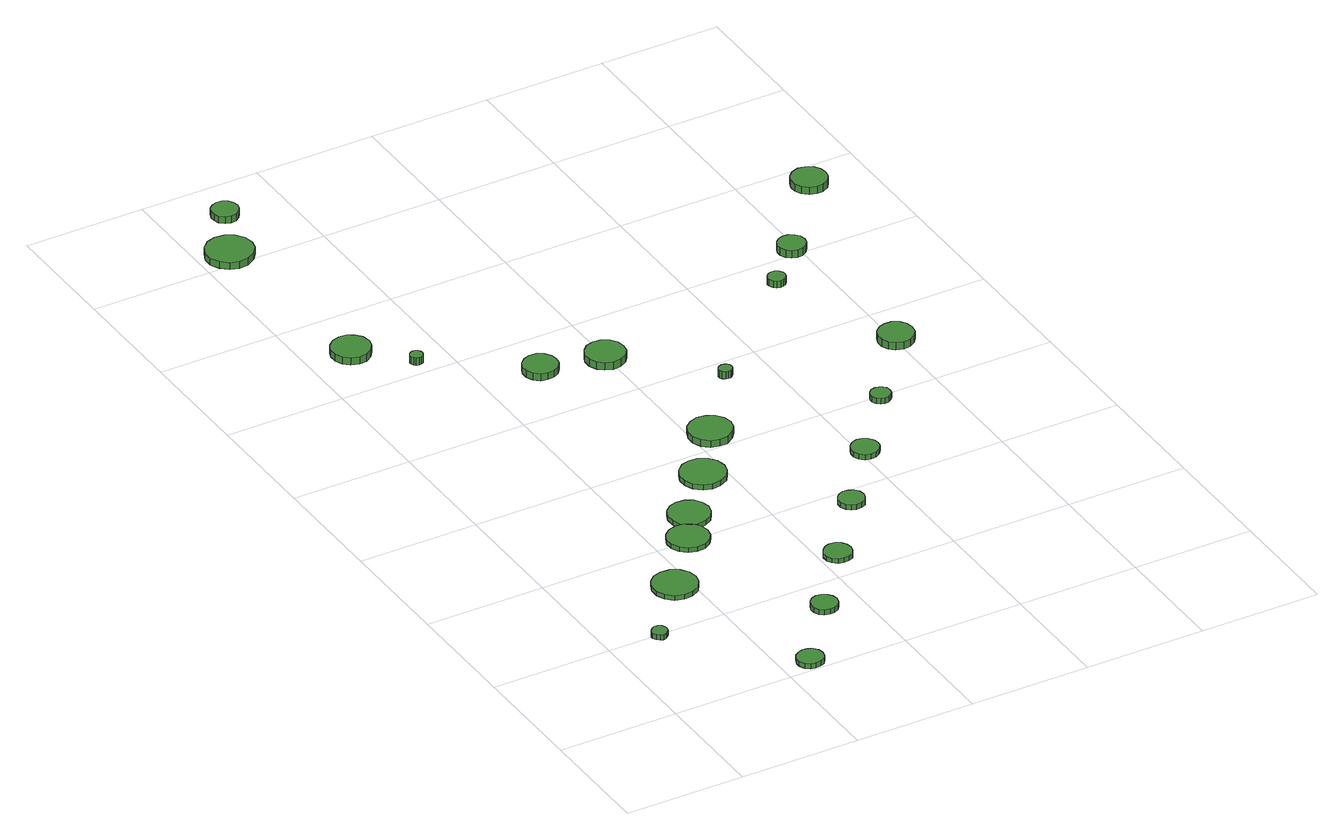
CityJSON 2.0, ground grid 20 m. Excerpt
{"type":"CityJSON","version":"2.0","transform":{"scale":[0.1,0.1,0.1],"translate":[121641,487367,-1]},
"CityObjects":{
"tree1":{"type":"SolitaryVegetationObject","attributes":{"function":"something"},"geometry":[{"type":"MultiSurface","lod":"1","boundaries":[[[0,1,2,3,4,5,6,7,8,9,10,11,12,13,14]],[[15,16,17,18,19,20,21,22,23,24,25,26,27,28,29]],[[0,29,28,1]],[[1,28,27,2]],[[2,27,26,3]],[[3,26,25,4]],[[4,25,24,5]],[[5,24,23,6]],[[6,23,22,7]],[[7,22,21,8]],[[8,21,20,9]],[[9,20,19,10]],[[10,19,18,11]],[[11,18,17,12]],[[12,17,16,13]],[[13,16,15,14]],[[14,15,29,0]]]}]},
"tree2":{"type":"SolitaryVegetationObject","attributes":{"function":"something"},"geometry":[{"type":"MultiSurface","lod":"1","boundaries":[[[30,31,32,33,34,35,36,37,38,39,40,41,42,43,44]],[[45,46,47,48,49,50,51,52,53,54,55,56,57,58,59]],[[30,59,58,31]],[[31,58,57,32]],[[32,57,56,33]],[[33,56,55,34]],[[34,55,54,35]],[[35,54,53,36]],[[36,53,52,37]],[[37,52,51,38]],[[38,51,50,39]],[[39,50,49,40]],[[40,49,48,41]],[[41,48,47,42]],[[42,47,46,43]],[[43,46,45,44]],[[44,45,59,30]]]}]},
"tree3":{"type":"SolitaryVegetationObject","attributes":{"function":"something"},"geometry":[{"type":"MultiSurface","lod":"1","boundaries":[[[60,61,62,63,64,65,66,67,68,69,70,71,72,73,74]],[[75,76,77,78,79,80,81,82,83,84,85,86,87,88,89]],[[60,89,88,61]],[[61,88,87,62]],[[62,87,86,63]],[[63,86,85,64]],[[64,85,84,65]],[[65,84,83,66]],[[66,83,82,67]],[[67,82,81,68]],[[68,81,80,69]],[[69,80,79,70]],[[70,79,78,71]],[[71,78,77,72]],[[72,77,76,73]],[[73,76,75,74]],[[74,75,89,60]]]}]},
"tree4":{"type":"SolitaryVegetationObject","attributes":{"function":"something"},"geometry":[{"type":"MultiSurface","lod":"1","boundaries":[[[90,91,92,93,94,95,96,97,98,99,100,101,102,103,104]],[[105,106,107,108,109,110,111,112,113,114,115,116,117,118,119]],[[90,119,118,91]],[[91,118,117,92]],[[92,117,116,93]],[[93,116,115,94]],[[94,115,114,95]],[[95,114,113,96]],[[96,113,112,97]],[[97,112,111,98]],[[98,111,110,99]],[[99,110,109,100]],[[100,109,108,101]],[[101,108,107,102]],[[102,107,106,103]],[[103,106,105,104]],[[104,105,119,90]]]}]},
"tree5":{"type":"SolitaryVegetationObject","attributes":{"function":"something"},"geometry":[{"type":"MultiSurface","lod":"1","boundaries":[[[120,121,122,123,124,125,126,127,128,129,130,131,132,133,134]],[[135,136,137,138,139,140,141,142,143,144,145,146,147,148,149]],[[120,149,148,121]],[[121,148,147,122]],[[122,147,146,123]],[[123,146,145,124]],[[124,145,144,125]],[[125,144,143,126]],[[126,143,142,127]],[[127,142,141,128]],[[128,141,140,129]],[[129,140,139,130]],[[130,139,138,131]],[[131,138,137,132]],[[132,137,136,133]],[[133,136,135,134]],[[134,135,149,120]]]}]},
"tree6":{"type":"SolitaryVegetationObject","attributes":{"function":"something"},"geometry":[{"type":"MultiSurface","lod":"1","boundaries":[[[150,151,152,153,154,155,156,157,158,159,160,161,162,163,164]],[[165,166,167,168,169,170,171,172,173,174,175,176,177,178,179]],[[150,179,178,151]],[[151,178,177,152]],[[152,177,176,153]],[[153,176,175,154]],[[154,175,174,155]],[[155,174,173,156]],[[156,173,172,157]],[[157,172,171,158]],[[158,171,170,159]],[[159,170,169,160]],[[160,169,168,161]],[[161,168,167,162]],[[162,167,166,163]],[[163,166,165,164]],[[164,165,179,150]]]}]},
"tree7":{"type":"SolitaryVegetationObject","attributes":{"function":"something"},"geometry":[{"type":"MultiSurface","lod":"1","boundaries":[[[180,181,182,183,184,185,186,187,188,189,190,191,192,193,194]],[[195,196,197,198,199,200,201,202,203,204,205,206,207,208,209]],[[180,209,208,181]],[[181,208,207,182]],[[182,207,206,183]],[[183,206,205,184]],[[184,205,204,185]],[[185,204,203,186]],[[186,203,202,187]],[[187,202,201,188]],[[188,201,200,189]],[[189,200,199,190]],[[190,199,198,191]],[[191,198,197,192]],[[192,197,196,193]],[[193,196,195,194]],[[194,195,209,180]]]}]},
"tree8":{"type":"SolitaryVegetationObject","attributes":{"function":"something"},"geometry":[{"type":"MultiSurface","lod":"1","boundaries":[[[210,211,212,213,214,215,216,217,218,219,220,221,222,223,224]],[[225,226,227,228,229,230,231,232,233,234,235,236,237,238,239]],[[210,239,238,211]],[[211,238,237,212]],[[212,237,236,213]],[[213,236,235,214]],[[214,235,234,215]],[[215,234,233,216]],[[216,233,232,217]],[[217,232,231,218]],[[218,231,230,219]],[[219,230,229,220]],[[220,229,228,221]],[[221,228,227,222]],[[222,227,226,223]],[[223,226,225,224]],[[224,225,239,210]]]}]},
"tree9":{"type":"SolitaryVegetationObject","attributes":{"function":"something"},"geometry":[{"type":"MultiSurface","lod":"1","boundaries":[[[240,241,242,243,244,245,246,247,248,249,250,251,252,253,254]],[[255,256,257,258,259,260,261,262,263,264,265,266,267,268,269]],[[240,269,268,241]],[[241,268,267,242]],[[242,267,266,243]],[[243,266,265,244]],[[244,265,264,245]],[[245,264,263,246]],[[246,263,262,247]],[[247,262,261,248]],[[248,261,260,249]],[[249,260,259,250]],[[250,259,258,251]],[[251,258,257,252]],[[252,257,256,253]],[[253,256,255,254]],[[254,255,269,240]]]}]},
"tree10":{"type":"SolitaryVegetationObject","attributes":{"function":"something"},"geometry":[{"type":"MultiSurface","lod":"1","boundaries":[[[270,271,272,273,274,275,276,277,278,279,280,281,282,283,284]],[[285,286,287,288,289,290,291,292,293,294,295,296,297,298,299]],[[270,299,298,271]],[[271,298,297,272]],[[272,297,296,273]],[[273,296,295,274]],[[274,295,294,275]],[[275,294,293,276]],[[276,293,292,277]],[[277,292,291,278]],[[278,291,290,279]],[[279,290,289,280]],[[280,289,288,281]],[[281,288,287,282]],[[282,287,286,283]],[[283,286,285,284]],[[284,285,299,270]]]}]},
"tree11":{"type":"SolitaryVegetationObject","attributes":{"function":"something"},"geometry":[{"type":"MultiSurface","lod":"1","boundaries":[[[300,301,302,303,304,305,306,307,308,309,310,311,312,313,314]],[[315,316,317,318,319,320,321,322,323,324,325,326,327,328,329]],[[300,329,328,301]],[[301,328,327,302]],[[302,327,326,303]],[[303,326,325,304]],[[304,325,324,305]],[[305,324,323,306]],[[306,323,322,307]],[[307,322,321,308]],[[308,321,320,309]],[[309,320,319,310]],[[310,319,318,311]],[[311,318,317,312]],[[312,317,316,313]],[[313,316,315,314]],[[314,315,329,300]]]}]},
"tree12":{"type":"SolitaryVegetationObject","attributes":{"function":"something"},"geometry":[{"type":"MultiSurface","lod":"1","boundaries":[[[330,331,332,333,334,335,336,337,338,339,340,341,342,343,344]],[[345,346,347,348,349,350,351,352,353,354,355,356,357,358,359]],[[330,359,358,331]],[[331,358,357,332]],[[332,357,356,333]],[[333,356,355,334]],[[334,355,354,335]],[[335,354,353,336]],[[336,353,352,337]],[[337,352,351,338]],[[338,351,350,339]],[[339,350,349,340]],[[340,349,348,341]],[[341,348,347,342]],[[342,347,346,343]],[[343,346,345,344]],[[344,345,359,330]]]}]},
"tree13":{"type":"SolitaryVegetationObject","attributes":{"function":"something"},"geometry":[{"type":"MultiSurface","lod":"1","boundaries":[[[360,361,362,363,364,365,366,367,368,369,370,371,372,373,374]],[[375,376,377,378,379,380,381,382,383,384,385,386,387,388,389]],[[360,389,388,361]],[[361,388,387,362]],[[362,387,386,363]],[[363,386,385,364]],[[364,385,384,365]],[[365,384,383,366]],[[366,383,382,367]],[[367,382,381,368]],[[368,381,380,369]],[[369,380,379,370]],[[370,379,378,371]],[[371,378,377,372]],[[372,377,376,373]],[[373,376,375,374]],[[374,375,389,360]]]}]},
"tree14":{"type":"SolitaryVegetationObject","attributes":{"function":"something"},"geometry":[{"type":"MultiSurface","lod":"1","boundaries":[[[390,391,392,393,394,395,396,397,398,399,400,401,402,403,404]],[[405,406,407,408,409,410,411,412,413,414,415,416,417,418,419]],[[390,419,418,391]],[[391,418,417,392]],[[392,417,416,393]],[[393,416,415,394]],[[394,415,414,395]],[[395,414,413,396]],[[396,413,412,397]],[[397,412,411,398]],[[398,411,410,399]],[[399,410,409,400]],[[400,409,408,401]],[[401,408,407,402]],[[402,407,406,403]],[[403,406,405,404]],[[404,405,419,390]]]}]},
"tree15":{"type":"SolitaryVegetationObject","attributes":{"function":"something"},"geometry":[{"type":"MultiSurface","lod":"1","boundaries":[[[420,421,422,423,424,425,426,427,428,429,430,431,432,433,434]],[[435,436,437,438,439,440,441,442,443,444,445,446,447,448,449]],[[420,449,448,421]],[[421,448,447,422]],[[422,447,446,423]],[[423,446,445,424]],[[424,445,444,425]],[[425,444,443,426]],[[426,443,442,427]],[[427,442,441,428]],[[428,441,440,429]],[[429,440,439,430]],[[430,439,438,431]],[[431,438,437,432]],[[432,437,436,433]],[[433,436,435,434]],[[434,435,449,420]]]}]},
"tree16":{"type":"SolitaryVegetationObject","attributes":{"function":"something"},"geometry":[{"type":"MultiSurface","lod":"1","boundaries":[[[450,451,452,453,454,455,456,457,458,459,460,461,462,463,464]],[[465,466,467,468,469,470,471,472,473,474,475,476,477,478,479]],[[450,479,478,451]],[[451,478,477,452]],[[452,477,476,453]],[[453,476,475,454]],[[454,475,474,455]],[[455,474,473,456]],[[456,473,472,457]],[[457,472,471,458]],[[458,471,470,459]],[[459,470,469,460]],[[460,469,468,461]],[[461,468,467,462]],[[462,467,466,463]],[[463,466,465,464]],[[464,465,479,450]]]}]},
"tree17":{"type":"SolitaryVegetationObject","attributes":{"function":"something"},"geometry":[{"type":"MultiSurface","lod":"1","boundaries":[[[480,481,482,483,484,485,486,487,488,489,490,491,492,493,494]],[[495,496,497,498,499,500,501,502,503,504,505,506,507,508,509]],[[480,509,508,481]],[[481,508,507,482]],[[482,507,506,483]],[[483,506,505,484]],[[484,505,504,485]],[[485,504,503,486]],[[486,503,502,487]],[[487,502,501,488]],[[488,501,500,489]],[[489,500,499,490]],[[490,499,498,491]],[[491,498,497,492]],[[492,497,496,493]],[[493,496,495,494]],[[494,495,509,480]]]}]},
"tree18":{"type":"SolitaryVegetationObject","attributes":{"function":"something"},"geometry":[{"type":"MultiSurface","lod":"1","boundaries":[[[510,511,512,513,514,515,516,517,518,519,520,521,522,523,524]],[[525,526,527,528,529,530,531,532,533,534,535,536,537,538,539]],[[510,539,538,511]],[[511,538,537,512]],[[512,537,536,513]],[[513,536,535,514]],[[514,535,534,515]],[[515,534,533,516]],[[516,533,532,517]],[[517,532,531,518]],[[518,531,530,519]],[[519,530,529,520]],[[520,529,528,521]],[[521,528,527,522]],[[522,527,526,523]],[[523,526,525,524]],[[524,525,539,510]]]}]},
"tree19":{"type":"SolitaryVegetationObject","attributes":{"function":"something"},"geometry":[{"type":"MultiSurface","lod":"1","boundaries":[[[540,541,542,543,544,545,546,547,548,549,550,551,552,553,554]],[[555,556,557,558,559,560,561,562,563,564,565,566,567,568,569]],[[540,569,568,541]],[[541,568,567,542]],[[542,567,566,543]],[[543,566,565,544]],[[544,565,564,545]],[[545,564,563,546]],[[546,563,562,547]],[[547,562,561,548]],[[548,561,560,549]],[[549,560,559,550]],[[550,559,558,551]],[[551,558,557,552]],[[552,557,556,553]],[[553,556,555,554]],[[554,555,569,540]]]}]},
"tree20":{"type":"SolitaryVegetationObject","attributes":{"function":"something"},"geometry":[{"type":"MultiSurface","lod":"1","boundaries":[[[570,571,572,573,574,575,576,577,578,579,580,581,582,583,584]],[[585,586,587,588,589,590,591,592,593,594,595,596,597,598,599]],[[570,599,598,571]],[[571,598,597,572]],[[572,597,596,573]],[[573,596,595,574]],[[574,595,594,575]],[[575,594,593,576]],[[576,593,592,577]],[[577,592,591,578]],[[578,591,590,579]],[[579,590,589,580]],[[580,589,588,581]],[[581,588,587,582]],[[582,587,586,583]],[[583,586,585,584]],[[584,585,599,570]]]}]},
"tree21":{"type":"SolitaryVegetationObject","attributes":{"function":"something"},"geometry":[{"type":"MultiSurface","lod":"1","boundaries":[[[600,601,602,603,604,605,606,607,608,609,610,611,612,613,614]],[[615,616,617,618,619,620,621,622,623,624,625,626,627,628,629]],[[600,629,628,601]],[[601,628,627,602]],[[602,627,626,603]],[[603,626,625,604]],[[604,625,624,605]],[[605,624,623,606]],[[606,623,622,607]],[[607,622,621,608]],[[608,621,620,609]],[[609,620,619,610]],[[610,619,618,611]],[[611,618,617,612]],[[612,617,616,613]],[[613,616,615,614]],[[614,615,629,600]]]}]},
"tree22":{"type":"SolitaryVegetationObject","attributes":{"function":"something"},"geometry":[{"type":"MultiSurface","lod":"1","boundaries":[[[630,631,632,633,634,635,636,637,638,639,640,641,642,643,644]],[[645,646,647,648,649,650,651,652,653,654,655,656,657,658,659]],[[630,659,658,631]],[[631,658,657,632]],[[632,657,656,633]],[[633,656,655,634]],[[634,655,654,635]],[[635,654,653,636]],[[636,653,652,637]],[[637,652,651,638]],[[638,651,650,639]],[[639,650,649,640]],[[640,649,648,641]],[[641,648,647,642]],[[642,647,646,643]],[[643,646,645,644]],[[644,645,659,630]]]}]},
"tree23":{"type":"SolitaryVegetationObject","attributes":{"function":"something"},"geometry":[{"type":"MultiSurface","lod":"1","boundaries":[[[660,661,662,663,664,665,666,667,668,669,670,671,672,673,674]],[[675,676,677,678,679,680,681,682,683,684,685,686,687,688,689]],[[660,689,688,661]],[[661,688,687,662]],[[662,687,686,663]],[[663,686,685,664]],[[664,685,684,665]],[[665,684,683,666]],[[666,683,682,667]],[[667,682,681,668]],[[668,681,680,669]],[[669,680,679,670]],[[670,679,678,671]],[[671,678,677,672]],[[672,677,676,673]],[[673,676,675,674]],[[674,675,689,660]]]}]}
},
"vertices":[
[100,198,18],[99,203,18],[96,207,18],[91,210,18],[86,211,18],[81,209,18],[77,205,18],[74,200,18],[74,195,18],[77,190,18],[81,186,18],[86,184,18],[91,185,18],[96,188,18],[99,192,18],[99,192,9],[96,188,9],[91,185,9],[86,184,9],[81,186,9],[77,190,9],[74,195,9],[74,200,9],[77,205,9],[81,209,9],[86,211,9],[91,210,9],[96,207,9],[99,203,9],[100,198,9],
[270,24,17],[268,33,17],[263,40,17],[255,44,17],[246,45,17],[238,42,17],[231,37,17],[227,28,17],[227,20,17],[231,11,17],[238,5,17],[246,3,17],[255,4,17],[263,8,17],[268,15,17],[268,15,8],[263,8,8],[255,4,8],[246,3,8],[238,5,8],[231,11,8],[227,20,8],[227,28,8],[231,37,8],[238,42,8],[246,45,8],[255,44,8],[263,40,8],[268,33,8],[270,24,8],
[209,299,18],[206,314,18],[197,326,18],[184,334,18],[169,335,18],[154,331,18],[143,321,18],[137,307,18],[137,292,18],[143,278,18],[154,268,18],[169,263,18],[184,265,18],[197,272,18],[206,285,18],[206,285,10],[197,272,10],[184,265,10],[169,263,10],[154,268,10],[143,278,10],[137,292,10],[137,307,10],[143,321,10],[154,331,10],[169,335,10],[184,334,10],[197,326,10],[206,314,10],[209,299,10],
[288,400,18],[285,414,18],[277,425,18],[265,432,18],[251,433,18],[237,429,18],[227,420,18],[221,407,18],[221,393,18],[227,380,18],[237,371,18],[251,367,18],[265,368,18],[277,375,18],[285,386,18],[285,386,10],[277,375,10],[265,368,10],[251,367,10],[237,371,10],[227,380,10],[221,393,10],[221,407,10],[227,420,10],[237,429,10],[251,433,10],[265,432,10],[277,425,10],[285,414,10],[288,400,10],
[362,140,18],[360,149,18],[355,156,18],[347,161,18],[338,162,18],[329,159,18],[323,153,18],[319,145,18],[319,136,18],[323,127,18],[329,121,18],[338,119,18],[347,120,18],[355,124,18],[360,131,18],[360,131,9],[355,124,9],[347,120,9],[338,119,9],[329,121,9],[323,127,9],[319,136,9],[319,145,9],[323,153,9],[329,159,9],[338,162,9],[347,161,9],[355,156,9],[360,149,9],[362,140,9],
[103,1096,25],[100,1109,25],[92,1119,25],[81,1126,25],[68,1127,25],[55,1123,25],[45,1114,25],[40,1102,25],[40,1089,25],[45,1077,25],[55,1068,25],[68,1064,25],[81,1065,25],[92,1072,25],[100,1083,25],[100,1083,12],[92,1072,12],[81,1065,12],[68,1064,12],[55,1068,12],[45,1077,12],[40,1089,12],[40,1102,12],[45,1114,12],[55,1123,12],[68,1127,12],[81,1126,12],[92,1119,12],[100,1109,12],[103,1096,12],
[322,455,18],[319,469,18],[311,481,18],[298,488,18],[284,489,18],[271,485,18],[260,475,18],[255,463,18],[255,448,18],[260,435,18],[271,426,18],[284,421,18],[298,423,18],[311,430,18],[319,442,18],[319,442,10],[311,430,10],[298,423,10],[284,421,10],[271,426,10],[260,435,10],[255,448,10],[255,463,10],[260,475,10],[271,485,10],[284,489,10],[298,488,10],[311,481,10],[319,469,10],[322,455,10],
[156,1027,25],[155,1031,25],[152,1035,25],[149,1037,25],[144,1038,25],[140,1036,25],[137,1033,25],[135,1029,25],[135,1025,25],[137,1021,25],[140,1018,25],[144,1017,25],[149,1017,25],[152,1019,25],[155,1023,25],[155,1023,12],[152,1019,12],[149,1017,12],[144,1017,12],[140,1018,12],[137,1021,12],[135,1025,12],[135,1029,12],[137,1033,12],[140,1036,12],[144,1038,12],[149,1037,12],[152,1035,12],[155,1031,12],[156,1027,12],
[86,1418,25],[83,1434,25],[73,1447,25],[59,1455,25],[43,1457,25],[28,1452,25],[16,1441,25],[9,1426,25],[9,1410,25],[16,1396,25],[28,1385,25],[43,1380,25],[59,1382,25],[73,1390,25],[83,1403,25],[83,1403,13],[73,1390,13],[59,1382,13],[43,1380,13],[28,1385,13],[16,1396,13],[9,1410,13],[9,1426,13],[16,1441,13],[28,1452,13],[43,1457,13],[59,1455,13],[73,1447,13],[83,1434,13],[86,1418,13],
[452,253,17],[450,262,17],[445,270,17],[437,275,17],[427,276,17],[418,273,17],[411,266,17],[407,258,17],[407,248,17],[411,240,17],[418,233,17],[427,231,17],[437,232,17],[445,236,17],[450,244,17],[450,244,9],[445,236,9],[437,232,9],[427,231,9],[418,233,9],[411,240,9],[407,248,9],[407,258,9],[411,266,9],[418,273,9],[427,276,9],[437,275,9],[445,270,9],[450,262,9],[452,253,9],
[399,542,18],[396,557,18],[387,569,18],[373,577,18],[358,578,18],[344,574,18],[332,563,18],[326,549,18],[326,534,18],[332,520,18],[344,510,18],[358,505,18],[373,507,18],[387,514,18],[396,527,18],[396,527,9],[387,514,9],[373,507,9],[358,505,9],[344,510,9],[332,520,9],[326,534,9],[326,549,9],[332,563,9],[344,574,9],[358,578,9],[373,577,9],[387,569,9],[396,557,9],[399,542,9],
[119,1518,24],[117,1527,24],[112,1534,24],[104,1539,24],[95,1540,24],[86,1537,24],[79,1531,24],[76,1523,24],[76,1514,24],[79,1505,24],[86,1499,24],[95,1496,24],[104,1497,24],[112,1502,24],[117,1509,24],[117,1509,12],[112,1502,12],[104,1497,12],[95,1496,12],[86,1499,12],[79,1505,12],[76,1514,12],[76,1523,12],[79,1531,12],[86,1537,12],[95,1540,12],[104,1539,12],[112,1534,12],[117,1527,12],[119,1518,12],
[323,914,23],[321,925,23],[314,935,23],[304,941,23],[292,942,23],[281,938,23],[272,930,23],[267,920,23],[267,908,23],[272,897,23],[281,889,23],[292,886,23],[304,887,23],[314,893,23],[321,902,23],[321,902,11],[314,893,11],[304,887,11],[292,886,11],[281,889,11],[272,897,11],[267,908,11],[267,920,11],[272,930,11],[281,938,11],[292,942,11],[304,941,11],[314,935,11],[321,925,11],[323,914,11],
[465,636,21],[462,650,21],[453,662,21],[440,669,21],[426,671,21],[412,666,21],[401,657,21],[395,643,21],[395,629,21],[401,615,21],[412,605,21],[426,601,21],[440,602,21],[453,610,21],[462,621,21],[462,621,9],[453,610,9],[440,602,9],[426,601,9],[412,605,9],[401,615,9],[395,629,9],[395,643,9],[401,657,9],[412,666,9],[426,671,9],[440,669,9],[453,662,9],[462,650,9],[465,636,9],
[541,368,18],[539,377,18],[534,384,18],[526,388,18],[517,389,18],[509,386,18],[503,381,18],[499,373,18],[499,364,18],[503,356,18],[509,350,18],[517,347,18],[526,348,18],[534,352,18],[539,360,18],[539,360,9],[534,352,9],[526,348,9],[517,347,9],[509,350,9],[503,356,9],[499,364,9],[499,373,9],[503,381,9],[509,386,9],[517,389,9],[526,388,9],[534,384,9],[539,377,9],[541,368,9],
[428,894,23],[426,907,23],[418,918,23],[406,925,23],[393,926,23],[380,922,23],[371,913,23],[365,901,23],[365,888,23],[371,875,23],[380,867,23],[393,862,23],[406,864,23],[418,870,23],[426,881,23],[426,881,10],[418,870,10],[406,864,10],[393,862,10],[380,867,10],[371,875,10],[365,888,10],[365,901,10],[371,913,10],[380,922,10],[393,926,10],[406,925,10],[418,918,10],[426,907,10],[428,894,10],
[631,480,17],[629,489,17],[623,497,17],[615,502,17],[606,503,17],[597,500,17],[590,493,17],[586,485,17],[586,475,17],[590,467,17],[597,460,17],[606,457,17],[615,458,17],[623,463,17],[629,471,17],[629,471,8],[623,463,8],[615,458,8],[606,457,8],[597,460,8],[590,467,8],[586,475,8],[586,485,8],[590,493,8],[597,500,8],[606,503,8],[615,502,8],[623,497,8],[629,489,8],[631,480,8],
[542,765,22],[541,770,22],[538,773,22],[534,776,22],[530,776,22],[526,775,22],[522,772,22],[520,768,22],[520,763,22],[522,759,22],[526,756,22],[530,755,22],[534,755,22],[538,757,22],[541,761,22],[541,761,9],[538,757,9],[534,755,9],[530,755,9],[526,756,9],[522,759,9],[520,763,9],[520,768,9],[522,772,9],[526,775,9],[530,776,9],[534,776,9],[538,773,9],[541,770,9],[542,765,9],
[718,595,18],[717,602,18],[713,607,18],[707,610,18],[701,611,18],[694,609,18],[689,605,18],[686,598,18],[686,592,18],[689,586,18],[694,581,18],[701,579,18],[707,580,18],[713,583,18],[717,588,18],[717,588,8],[713,583,8],[707,580,8],[701,579,8],[694,581,8],[689,586,8],[686,592,8],[686,598,8],[689,605,8],[694,609,8],[701,611,8],[707,610,8],[713,607,8],[717,602,8],[718,595,8],
[734,937,28],[733,942,28],[729,947,28],[724,950,28],[718,951,28],[712,949,28],[708,945,28],[705,940,28],[705,934,28],[708,928,28],[712,924,28],[718,922,28],[724,923,28],[729,926,28],[733,931,28],[733,931,16],[729,926,16],[724,923,16],[718,922,16],[712,924,16],[708,928,16],[705,934,16],[705,940,16],[708,945,16],[712,949,16],[718,951,16],[724,950,16],[729,947,16],[733,942,16],[734,937,16],
[829,719,24],[827,731,24],[820,741,24],[809,747,24],[797,748,24],[786,744,24],[777,736,24],[772,725,24],[772,713,24],[777,702,24],[786,694,24],[797,690,24],[809,691,24],[820,697,24],[827,707,24],[827,707,11],[820,697,11],[809,691,11],[797,690,11],[786,694,11],[777,702,11],[772,713,11],[772,725,11],[777,736,11],[786,744,11],[797,748,11],[809,747,11],[820,741,11],[827,731,11],[829,719,11],
[809,1007,26],[807,1017,26],[801,1024,26],[793,1029,26],[784,1030,26],[775,1027,26],[768,1021,26],[764,1012,26],[764,1003,26],[768,994,26],[775,988,26],[784,985,26],[793,986,26],[801,990,26],[807,998,26],[807,998,13],[801,990,13],[793,986,13],[784,985,13],[775,988,13],[768,994,13],[764,1003,13],[764,1012,13],[768,1021,13],[775,1027,13],[784,1030,13],[793,1029,13],[801,1024,13],[807,1017,13],[809,1007,13],
[932,1157,21],[930,1168,21],[923,1178,21],[912,1184,21],[901,1186,21],[889,1182,21],[880,1174,21],[875,1163,21],[875,1151,21],[880,1140,21],[889,1132,21],[901,1128,21],[912,1129,21],[923,1135,21],[930,1145,21],[930,1145,8],[923,1135,8],[912,1129,8],[901,1128,8],[889,1132,8],[880,1140,8],[875,1151,8],[875,1163,8],[880,1174,8],[889,1182,8],[901,1186,8],[912,1184,8],[923,1178,8],[930,1168,8],[932,1157,8]
]}
